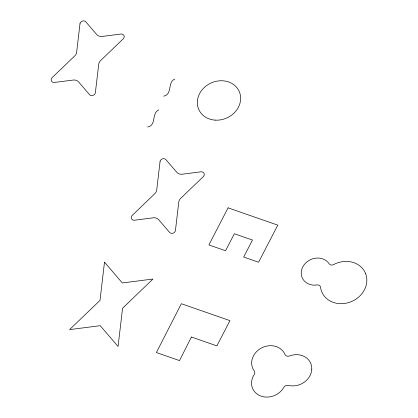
<?xml version="1.0" encoding="UTF-8"?>
<svg xmlns="http://www.w3.org/2000/svg" width="418" height="418" viewBox="0 0 418 418"><rect width="100%" height="100%" fill="white"/><g stroke="black" fill="none" stroke-linecap="round" stroke-linejoin="round"><path stroke-width="0.63" d="M174.761 79.075C167.362 82.022 172.592 94.593 163.652 96.156M158.798 109.924C151.4 112.876 156.63 125.442 147.69 127.009M79.974 23.868L76.656 52.145A6.662 5.768 -24.5 0 1 74.67 55.981L52.177 77.591A3.328 2.884 -24.5 0 0 51.419 80.94A3.328 2.884 -24.5 0 0 54.528 82.44L73.14 80.052A6.662 5.768 -24.5 0 1 78.652 81.97L89.489 94.604A3.328 2.884 -24.5 0 0 92.968 95.398A3.328 2.884 -24.5 0 0 95.377 92.624L98.7 64.341A6.662 5.768 -24.5 0 1 100.686 60.505L123.179 38.9A3.328 2.884 -24.5 0 0 123.937 35.551A3.328 2.884 -24.5 0 0 120.823 34.051L102.211 36.434A6.662 5.768 -24.5 0 1 96.704 34.516L85.862 21.888A3.328 2.884 -24.5 0 0 82.383 21.093A3.328 2.884 -24.5 0 0 79.974 23.868M104.495 262.164L100.007 300.396L69.592 329.609L100.226 325.685L118.075 346.475L122.558 308.244L152.972 279.031L122.338 282.955L104.495 262.164M160.042 161.641L156.724 189.918A6.662 5.768 -24.5 0 1 154.738 193.753L132.245 215.364A3.328 2.884 -24.5 0 0 131.487 218.713A3.328 2.884 -24.5 0 0 134.601 220.213L153.207 217.825A6.662 5.768 -24.5 0 1 158.72 219.743L169.562 232.377A3.328 2.884 -24.5 0 0 173.036 233.166A3.328 2.884 -24.5 0 0 175.45 230.396L178.768 202.113A6.662 5.768 -24.5 0 1 180.754 198.278L203.247 176.673A3.328 2.884 -24.5 0 0 204.005 173.324A3.328 2.884 -24.5 0 0 200.896 171.824L182.285 174.207A6.662 5.768 -24.5 0 1 176.772 172.289L165.93 159.66A3.328 2.884 -24.5 0 0 162.456 158.866A3.328 2.884 -24.5 0 0 160.042 161.641M191.413 337.012L179.521 360.598L156.384 352.546L181.339 303.719L229.952 320.632L216.885 345.874L191.413 337.012M228.082 207.845L208.895 244.927L225.558 250.727L234.346 233.74L252.467 240.047L243.678 257.033L258.601 262.222L277.787 225.14L228.082 207.845M311.781 369.131A17.546 15.194 -24.5 0 0 289.517 355.964A3.799 3.287 -24.5 0 1 284.924 354.37A17.546 15.194 -24.5 0 0 261.271 348.1A17.546 15.194 -24.5 0 0 254.249 370.97A3.799 3.287 -24.5 0 1 254.228 374.554A17.546 15.194 -24.5 0 0 260.001 395.726A17.546 15.194 -24.5 0 0 283.801 387.376A3.799 3.287 -24.5 0 1 288.415 385.386A17.546 15.194 -24.5 0 0 311.781 369.131M365.52 273.388A23.748 20.566 -24.5 0 0 333.465 264.636A3.328 2.884 -24.5 0 1 329.185 263.821A15.231 13.193 -24.5 0 0 310.924 259.463A15.231 13.193 -24.5 0 0 301.545 275.843A15.231 13.193 -24.5 0 0 317.084 284.951A3.328 2.884 -24.5 0 1 320.533 287.218A23.748 20.566 -24.5 0 0 348.842 302.517A23.748 20.566 -24.5 0 0 365.52 273.388M215.092 120.133A22.149 19.181 -24.5 0 0 239.394 91.861A22.149 19.181 -24.5 0 0 202.479 89.389A22.149 19.181 -24.5 0 0 215.092 120.133"/></g></svg>
